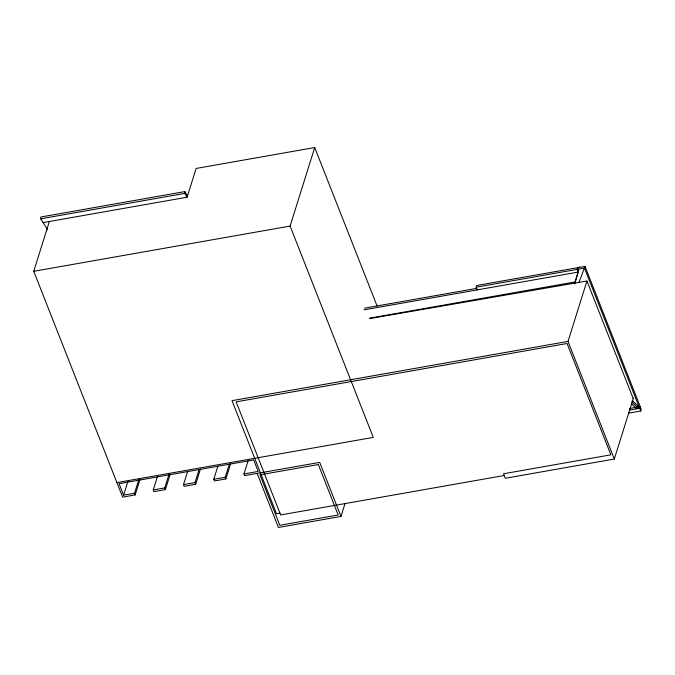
<?xml version="1.0" encoding="UTF-8"?>
<svg xmlns="http://www.w3.org/2000/svg" width="675" height="675" viewBox="0 0 675 675"><rect width="100%" height="100%" fill="white"/><g stroke="black" fill="none" stroke-linecap="round" stroke-linejoin="round"><path stroke-width="1.01" d="M47.596 229.686L40.686 218.81L40.829 216.996L184.849 191.59L187.549 195.843M43.099 222.598L187.127 197.201L184.714 193.404L184.849 191.59M574.602 283.922L578.652 270.397L577.589 267.697L577.058 269.392L578.121 272.093L364.103 309.842M574.788 283.365L578.652 270.397M139.894 479.866L135.177 494.927L122.639 497.138L33.75 271.291L49.351 221.501M187.127 197.201L196.13 168.455L314.719 147.538L377.097 306.028M138.923 479.191L134.519 493.248L123.592 495.172L127.972 481.208M170.134 474.533L165.417 489.594L153.925 491.619L153.259 489.94L157.672 475.883M165.417 489.594L164.751 487.915L169.155 473.858M200.399 469.193L195.682 484.253L184.157 486.287L183.499 484.608L187.591 471.555M195.682 484.253L195.024 482.574L199.117 469.522M116.927 482.608L373.275 437.392L290.107 226.074L314.719 147.538M230.605 463.86L225.889 478.921L214.431 480.946L213.773 479.267L217.865 466.214M225.889 478.921L225.231 477.25L229.323 464.197M257.15 473.411L278.421 527.462L340.985 516.426L319.705 462.375L244.637 475.613L243.979 473.943L248.062 460.89M340.985 516.426L345.077 503.356M477.217 289.896L476.153 287.187L476.685 285.491L585.006 266.389L641.25 409.303L640.718 410.999L628.324 413.184M579.496 267.435L579.631 267.013M640.718 410.999L584.474 268.085L585.006 266.389L579.057 282.108M504.183 475.512L280.657 514.941L236.149 401.861L567.076 343.491L610.892 454.823L503.499 473.766L505.271 478.271L614.309 459.042L568.013 341.398L586.938 281.011L369.773 318.566M614.309 459.042L633.403 398.115M40.686 218.81L184.714 193.404M33.75 271.291L290.107 226.074M476.153 287.187L584.474 268.085M364.635 308.146L476.71 288.377M369.655 318.17L575.193 281.922M568.013 341.398L232.006 400.663L276.531 513.802L279.965 513.194M153.259 489.94L164.751 487.915M183.499 484.608L195.024 482.574M213.773 479.267L225.231 477.25M243.979 473.943L258.188 471.437L253.665 459.937L119.07 483.671L123.592 495.172M632.23 400.435L638.997 407.084M631.876 401.92L637.057 407.152L636.525 408.848L631.403 403.675M586.938 281.011L633.243 398.647M134.519 493.248L135.177 494.927M629.952 408.4L629.421 410.096L639.655 408.291L640.187 406.595L629.952 408.4M318.33 464.543L259.942 474.846L279.796 525.293L338.192 514.991L318.33 464.543"/></g></svg>
